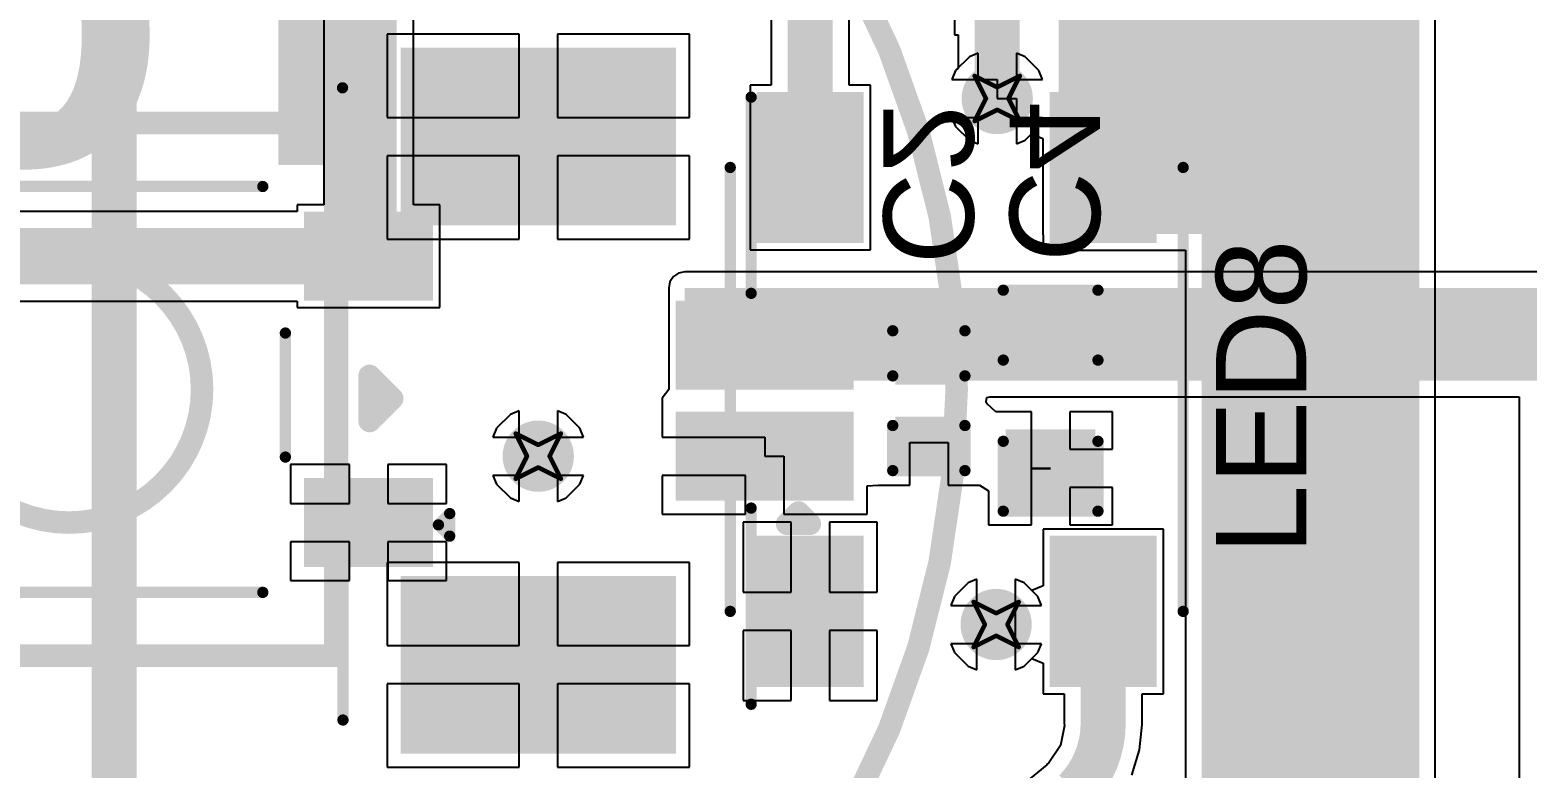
# Model space of a CAD drawing. Header units: inches. Extents: x -0.4 to 12.9, y -0.9 to 6.
# Drawn here: x 1.558 to 2.221, y 0.816 to 1.144 of the extents above; entities that cross this region are included whole.
import ezdxf

# ---------------------------------------------------------------- set-up
doc = ezdxf.new("R2010")
doc.units = ezdxf.units.IN
doc.header["$MEASUREMENT"] = 0
for name, color, linetype in [('Bottom Layer', 5, 'Continuous'), ('Bottom Overlay', 54, 'Continuous'), ('Bottom Paste', 16, 'Continuous'), ('Bottom Solder', 6, 'Continuous'), ('Deimensions', 6, 'Continuous'), ('Drill Drawing', 1, 'Continuous'), ('Top Layer', 1, 'Continuous'), ('Top Overlay', 2, 'Continuous'), ('Top Paste', 8, 'Continuous'), ('Top Solder', 216, 'Continuous'), ('Via Holes', 16, 'Continuous')]:
    doc.layers.add(name, color=color, linetype=linetype)
doc.styles.add('Arial', font='', dxfattribs={"height": 0.2})
doc.styles.add('Arial_Bold', font='', dxfattribs={"height": 0.2})
doc.styles.get('Arial').set_extended_font_data('Arial')
doc.styles.get('Arial_Bold').set_extended_font_data('Arial', bold=True)

# ---------------------------------------------------------------- blocks, each defined once
blk = doc.blocks.new('GT_TC074E_H080_L1_9')
at = {"layer": 'Top Layer'}
for points in [[(-0.15748, 0.0748), (-0.10827, 0.0748), (-0.10827, 0.04331), (-0.15748, 0.04331)], [(0.10827, 0.0748), (0.15748, 0.0748), (0.15748, 0.04331), (0.10827, 0.04331)], [(-0.15748, -0.04331), (-0.10827, -0.04331), (-0.10827, -0.0748), (-0.15748, -0.0748)], [(0.10827, -0.04331), (0.15748, -0.04331), (0.15748, -0.0748), (0.10827, -0.0748)]]:
    blk.add_hatch(color=1, dxfattribs=at).paths.add_polyline_path(points)
at = {"layer": 'Top Paste'}
for points in [[(-0.15748, 0.0748), (-0.10827, 0.0748), (-0.10827, 0.04331), (-0.15748, 0.04331)], [(0.10827, 0.0748), (0.15748, 0.0748), (0.15748, 0.04331), (0.10827, 0.04331)], [(-0.15748, -0.04331), (-0.10827, -0.04331), (-0.10827, -0.0748), (-0.15748, -0.0748)], [(0.10827, -0.04331), (0.15748, -0.04331), (0.15748, -0.0748), (0.10827, -0.0748)]]:
    blk.add_hatch(color=8, dxfattribs=at).paths.add_polyline_path(points)
at = {"layer": 'Top Solder'}
for points in [[(-0.16148, 0.0788), (-0.10427, 0.0788), (-0.10427, 0.03931), (-0.16148, 0.03931)], [(0.10427, 0.0788), (0.16148, 0.0788), (0.16148, 0.03931), (0.10427, 0.03931)], [(-0.16148, -0.03931), (-0.10427, -0.03931), (-0.10427, -0.0788), (-0.16148, -0.0788)], [(0.10427, -0.03931), (0.16148, -0.03931), (0.16148, -0.0788), (0.10427, -0.0788)]]:
    blk.add_hatch(color=216, dxfattribs=at).paths.add_polyline_path(points)
at = {"layer": 'Top Overlay', "const_width": 0.005}
for points in [[(0.086, 0.09), (-0.086, 0.09)], [(-0.16887, 0.06506), (-0.16887, 0.05506)], [(-0.16387, 0.06006), (-0.16887, 0.06506)], [(-0.16387, 0.06006), (-0.16887, 0.05506)], [(-0.096, 0.03), (-0.096, -0.025)], [(0.096, 0.03), (0.096, -0.025)], [(0.086, -0.09), (-0.086, -0.09)]]:
    blk.add_lwpolyline(points, dxfattribs=at)
at = {"layer": 'Top Overlay', "const_width": 0.0025}
for points in [[(-0.08725, 0.09, 1), (-0.08475, 0.09, 1)], [(0.08475, 0.09, 1), (0.08725, 0.09, 1)], [(-0.17012, 0.06506, 1), (-0.16762, 0.06506, 1)], [(-0.17012, 0.06506, 1), (-0.16762, 0.06506, 1)], [(-0.16512, 0.06006, 1), (-0.16262, 0.06006, 1)], [(-0.16512, 0.06006, 1), (-0.16262, 0.06006, 1)], [(-0.17012, 0.05506, 1), (-0.16762, 0.05506, 1)], [(-0.17012, 0.05506, 1), (-0.16762, 0.05506, 1)], [(-0.09725, 0.03, 1), (-0.09475, 0.03, 1)], [(0.09475, 0.03, 1), (0.09725, 0.03, 1)], [(-0.09725, -0.025, 1), (-0.09475, -0.025, 1)], [(0.09475, -0.025, 1), (0.09725, -0.025, 1)], [(-0.08725, -0.09, 1), (-0.08475, -0.09, 1)], [(0.08475, -0.09, 1), (0.08725, -0.09, 1)]]:
    blk.add_lwpolyline(points, format="xyb", close=True, dxfattribs=at)
blk = doc.blocks.new('WS2812B_XF02_W_26')
at = {"layer": 'Top Layer'}
for points in [[(-0.12795, 0.08465), (-0.0689, 0.08465), (-0.0689, 0.04528), (-0.12795, 0.04528)], [(0.12795, 0.04528), (0.0689, 0.04528), (0.0689, 0.08465), (0.12795, 0.08465)], [(-0.12795, -0.04528), (-0.0689, -0.04528), (-0.0689, -0.08465), (-0.12795, -0.08465)], [(0.0689, -0.04528), (0.12795, -0.04528), (0.12795, -0.08465), (0.0689, -0.08465)]]:
    blk.add_hatch(color=1, dxfattribs=at).paths.add_polyline_path(points)
at = {"layer": 'Top Paste'}
for points in [[(-0.12795, 0.08465), (-0.0689, 0.08465), (-0.0689, 0.04528), (-0.12795, 0.04528)], [(0.12795, 0.04528), (0.0689, 0.04528), (0.0689, 0.08465), (0.12795, 0.08465)], [(-0.12795, -0.04528), (-0.0689, -0.04528), (-0.0689, -0.08465), (-0.12795, -0.08465)], [(0.0689, -0.04528), (0.12795, -0.04528), (0.12795, -0.08465), (0.0689, -0.08465)]]:
    blk.add_hatch(color=8, dxfattribs=at).paths.add_polyline_path(points)
at = {"layer": 'Top Solder'}
for points in [[(-0.13195, 0.08865), (-0.0649, 0.08865), (-0.0649, 0.04128), (-0.13195, 0.04128)], [(0.13195, 0.04128), (0.0649, 0.04128), (0.0649, 0.08865), (0.13195, 0.08865)], [(-0.13195, -0.04128), (-0.0649, -0.04128), (-0.0649, -0.08865), (-0.13195, -0.08865)], [(0.0649, -0.04128), (0.13195, -0.04128), (0.13195, -0.08865), (0.0649, -0.08865)]]:
    blk.add_hatch(color=216, dxfattribs=at).paths.add_polyline_path(points)
at = {"layer": 'Top Overlay'}
for points, const_width in [([(0.09843, 0.10043), (-0.09843, 0.10043)], 0.005), ([(-0.135, 0.066), (-0.14, 0.071)], 0.01), ([(-0.14, 0.061), (-0.14, 0.071)], 0.01), ([(-0.14, 0.061), (-0.135, 0.066)], 0.01), ([(0.09843, -0.10043), (-0.09843, -0.10043)], 0.005)]:
    blk.add_lwpolyline(points, dxfattribs=dict(at, const_width=const_width))
for points, const_width in [([(-0.09968, 0.10043, 1), (-0.09718, 0.10043, 1)], 0.0025), ([(0.09718, 0.10043, 1), (0.09968, 0.10043, 1)], 0.0025), ([(-0.1425, 0.071, 1), (-0.1375, 0.071, 1)], 0.005), ([(-0.1425, 0.071, 1), (-0.1375, 0.071, 1)], 0.005), ([(-0.1375, 0.066, 1), (-0.1325, 0.066, 1)], 0.005), ([(-0.1375, 0.066, 1), (-0.1325, 0.066, 1)], 0.005), ([(-0.1425, 0.061, 1), (-0.1375, 0.061, 1)], 0.005), ([(-0.1425, 0.061, 1), (-0.1375, 0.061, 1)], 0.005), ([(-0.09968, -0.10043, 1), (-0.09718, -0.10043, 1)], 0.0025), ([(0.09718, -0.10043, 1), (0.09968, -0.10043, 1)], 0.0025)]:
    blk.add_lwpolyline(points, format="xyb", close=True, dxfattribs=dict(at, const_width=const_width))
blk = doc.blocks.new('1_25_2PWB_B_35')
at = {"layer": 'Bottom Layer'}
for points in [[(-0.15256, 0.10728), (-0.08169, 0.10728), (-0.08169, -0.00689), (-0.15256, -0.00689)], [(0.15256, -0.00689), (0.08169, -0.00689), (0.08169, 0.10728), (0.15256, 0.10728)], [(-0.04035, -0.01476), (-0.00886, -0.01476), (-0.00886, -0.08563), (-0.04035, -0.08563)], [(0.00886, -0.01476), (0.04035, -0.01476), (0.04035, -0.08563), (0.00886, -0.08563)]]:
    blk.add_hatch(color=5, dxfattribs=at).paths.add_polyline_path(points)
at = {"layer": 'Bottom Paste'}
for points in [[(-0.15256, 0.10728), (-0.08169, 0.10728), (-0.08169, -0.00689), (-0.15256, -0.00689)], [(0.15256, -0.00689), (0.08169, -0.00689), (0.08169, 0.10728), (0.15256, 0.10728)], [(-0.04035, -0.01476), (-0.00886, -0.01476), (-0.00886, -0.08563), (-0.04035, -0.08563)], [(0.00886, -0.01476), (0.04035, -0.01476), (0.04035, -0.08563), (0.00886, -0.08563)]]:
    blk.add_hatch(color=16, dxfattribs=at).paths.add_polyline_path(points)
at = {"layer": 'Bottom Solder'}
for points in [[(-0.15656, 0.11128), (-0.07769, 0.11128), (-0.07769, -0.01089), (-0.15656, -0.01089)], [(0.15656, -0.01089), (0.07769, -0.01089), (0.07769, 0.11128), (0.15656, 0.11128)], [(-0.04435, -0.01076), (-0.00486, -0.01076), (-0.00486, -0.08963), (-0.04435, -0.08963)], [(0.00486, -0.01076), (0.04435, -0.01076), (0.04435, -0.08963), (0.00486, -0.08963)]]:
    blk.add_hatch(color=6, dxfattribs=at).paths.add_polyline_path(points)
at = {"layer": 'Bottom Overlay'}
for points, const_width in [([(0.13874, 0.137), (-0.14161, 0.1368)], 0.005), ([(-0.009, 0.125), (0.011, 0.125)], 0.01), ([(-0.009, 0.125), (0.001, 0.115)], 0.01), ([(0.011, 0.125), (0.001, 0.115)], 0.01), ([(-0.13461, -0.0442), (-0.04761, -0.0442)], 0.005), ([(0.04761, -0.0442), (0.13461, -0.0442)], 0.005), ([(-0.05461, -0.0602), (-0.05461, -0.0702)], 0.01), ([(-0.05461, -0.0602), (-0.04961, -0.0652)], 0.01), ([(-0.04961, -0.0652), (-0.05461, -0.0702)], 0.01)]:
    blk.add_lwpolyline(points, dxfattribs=dict(at, const_width=const_width))
for points, const_width in [([(0.13749, 0.137, 1), (0.13999, 0.137, 1)], 0.0025), ([(-0.14286, 0.1368, 1), (-0.14036, 0.1368, 1)], 0.0025), ([(-0.0115, 0.125, 1), (-0.0065, 0.125, 1)], 0.005), ([(-0.0115, 0.125, 1), (-0.0065, 0.125, 1)], 0.005), ([(0.0085, 0.125, 1), (0.0135, 0.125, 1)], 0.005), ([(0.0085, 0.125, 1), (0.0135, 0.125, 1)], 0.005), ([(-0.0015, 0.115, 1), (0.0035, 0.115, 1)], 0.005), ([(-0.0015, 0.115, 1), (0.0035, 0.115, 1)], 0.005), ([(-0.13586, -0.0442, 1), (-0.13336, -0.0442, 1)], 0.0025), ([(-0.04886, -0.0442, 1), (-0.04636, -0.0442, 1)], 0.0025), ([(0.04636, -0.0442, 1), (0.04886, -0.0442, 1)], 0.0025), ([(0.13336, -0.0442, 1), (0.13586, -0.0442, 1)], 0.0025), ([(-0.05711, -0.0602, 1), (-0.05211, -0.0602, 1)], 0.005), ([(-0.05711, -0.0602, 1), (-0.05211, -0.0602, 1)], 0.005), ([(-0.05711, -0.0702, 1), (-0.05211, -0.0702, 1)], 0.005), ([(-0.05711, -0.0702, 1), (-0.05211, -0.0702, 1)], 0.005), ([(-0.05211, -0.0652, 1), (-0.04711, -0.0652, 1)], 0.005), ([(-0.05211, -0.0652, 1), (-0.04711, -0.0652, 1)], 0.005)]:
    blk.add_lwpolyline(points, format="xyb", close=True, dxfattribs=dict(at, const_width=const_width))
blk = doc.blocks.new('C___0603_B_60')
at = {"layer": 'Bottom Layer'}
for points in [[(-0.045, -0.0175), (-0.045, 0.0175), (-0.015, 0.0175), (-0.015, -0.0175)], [(0.015, -0.0175), (0.015, 0.0175), (0.045, 0.0175), (0.045, -0.0175)]]:
    blk.add_hatch(color=5, dxfattribs=at).paths.add_polyline_path(points)
at = {"layer": 'Bottom Paste'}
for points in [[(-0.045, -0.0175), (-0.045, 0.0175), (-0.015, 0.0175), (-0.015, -0.0175)], [(0.015, -0.0175), (0.015, 0.0175), (0.045, 0.0175), (0.045, -0.0175)]]:
    blk.add_hatch(color=16, dxfattribs=at).paths.add_polyline_path(points)
at = {"layer": 'Bottom Solder'}
for points in [[(-0.04736, -0.01986), (-0.04736, 0.01986), (-0.01264, 0.01986), (-0.01264, -0.01986)], [(0.01264, -0.01986), (0.01264, 0.01986), (0.04736, 0.01986), (0.04736, -0.01986)]]:
    blk.add_hatch(color=6, dxfattribs=at).paths.add_polyline_path(points)
at = {"layer": 'Bottom Overlay', "const_width": 0.005}
for points in [[(-0.049, 0.021), (-0.049, -0.021)], [(-0.049, 0.021), (-0.018, 0.021)], [(0.018, 0.021), (0.049, 0.021)], [(0.049, 0.021), (0.049, -0.021)], [(-0.049, -0.021), (-0.018, -0.021)], [(0.018, -0.021), (0.049, -0.021)]]:
    blk.add_lwpolyline(points, dxfattribs=at)
at = {"layer": 'Bottom Overlay', "const_width": 0.0025}
for points in [[(-0.05025, 0.021, 1), (-0.04775, 0.021, 1)], [(-0.05025, 0.021, 1), (-0.04775, 0.021, 1)], [(-0.01925, 0.021, 1), (-0.01675, 0.021, 1)], [(0.01675, 0.021, 1), (0.01925, 0.021, 1)], [(0.04775, 0.021, 1), (0.05025, 0.021, 1)], [(0.04775, 0.021, 1), (0.05025, 0.021, 1)], [(-0.05025, -0.021, 1), (-0.04775, -0.021, 1)], [(-0.05025, -0.021, 1), (-0.04775, -0.021, 1)], [(-0.01925, -0.021, 1), (-0.01675, -0.021, 1)], [(0.01675, -0.021, 1), (0.01925, -0.021, 1)], [(0.04775, -0.021, 1), (0.05025, -0.021, 1)], [(0.04775, -0.021, 1), (0.05025, -0.021, 1)]]:
    blk.add_lwpolyline(points, format="xyb", close=True, dxfattribs=at)
blk = doc.blocks.new('C___0402_B_62')
at = {"layer": 'Bottom Layer'}
for points in [[(-0.0095, 0.0125), (-0.0095, -0.0125), (-0.0275, -0.0125), (-0.0275, 0.0125)], [(0.0275, 0.0125), (0.0275, -0.0125), (0.0095, -0.0125), (0.0095, 0.0125)]]:
    blk.add_hatch(color=5, dxfattribs=at).paths.add_polyline_path(points)
at = {"layer": 'Bottom Paste'}
for points in [[(-0.0095, 0.0125), (-0.0095, -0.0125), (-0.0275, -0.0125), (-0.0275, 0.0125)], [(0.0275, 0.0125), (0.0275, -0.0125), (0.0095, -0.0125), (0.0095, 0.0125)]]:
    blk.add_hatch(color=16, dxfattribs=at).paths.add_polyline_path(points)
at = {"layer": 'Bottom Solder'}
for points in [[(-0.00714, 0.01486), (-0.00714, -0.01486), (-0.02986, -0.01486), (-0.02986, 0.01486)], [(0.02986, 0.01486), (0.02986, -0.01486), (0.00714, -0.01486), (0.00714, 0.01486)]]:
    blk.add_hatch(color=6, dxfattribs=at).paths.add_polyline_path(points)
at = {"layer": 'Bottom Overlay', "const_width": 0.005}
for points in [[(-0.031, 0.016), (-0.031, -0.016)], [(-0.031, 0.016), (-0.011, 0.016)], [(0.011, 0.016), (0.031, 0.016)], [(0.031, 0.016), (0.031, -0.016)], [(-0.031, -0.016), (-0.011, -0.016)], [(0.011, -0.016), (0.031, -0.016)]]:
    blk.add_lwpolyline(points, dxfattribs=at)
at = {"layer": 'Bottom Overlay', "const_width": 0.0025}
for points in [[(-0.03225, 0.016, 1), (-0.02975, 0.016, 1)], [(-0.03225, 0.016, 1), (-0.02975, 0.016, 1)], [(-0.01225, 0.016, 1), (-0.00975, 0.016, 1)], [(0.00975, 0.016, 1), (0.01225, 0.016, 1)], [(0.02975, 0.016, 1), (0.03225, 0.016, 1)], [(0.02975, 0.016, 1), (0.03225, 0.016, 1)], [(-0.03225, -0.016, 1), (-0.02975, -0.016, 1)], [(-0.03225, -0.016, 1), (-0.02975, -0.016, 1)], [(-0.01225, -0.016, 1), (-0.00975, -0.016, 1)], [(0.00975, -0.016, 1), (0.01225, -0.016, 1)], [(0.02975, -0.016, 1), (0.03225, -0.016, 1)], [(0.02975, -0.016, 1), (0.03225, -0.016, 1)]]:
    blk.add_lwpolyline(points, format="xyb", close=True, dxfattribs=at)

msp = doc.modelspace()

# ---------------------------------------------------------------- hatches: boundary and pattern name
at = {"layer": 'Bottom Layer'}
h = msp.add_hatch(color=5, dxfattribs=at)
edge = h.paths.add_edge_path()
edge.add_arc((1.98648, 1.11325), 0.01181, 0, 360)
msp.add_hatch(color=5, dxfattribs=at).paths.add_polyline_path([(1.84791, 0.98811), (2.39076, 0.98811), (2.39076, 1.02925), (1.84791, 1.02925)])
h = msp.add_hatch(color=5, dxfattribs=at)
edge = h.paths.add_edge_path()
edge.add_arc((1.78295, 0.95465), 0.01181, 0, 360)
h = msp.add_hatch(color=5, dxfattribs=at)
edge = h.paths.add_edge_path()
edge.add_arc((1.986, 0.88), 0.01181, 0, 360)
at = {"layer": 'Bottom Solder'}
h = msp.add_hatch(color=6, dxfattribs=at)
edge = h.paths.add_edge_path()
edge.add_arc((1.98648, 1.11325), 0.01581, 0, 360)
h = msp.add_hatch(color=6, dxfattribs=at)
edge = h.paths.add_edge_path()
edge.add_arc((1.78295, 0.95465), 0.01581, 0, 360)
h = msp.add_hatch(color=6, dxfattribs=at)
edge = h.paths.add_edge_path()
edge.add_arc((1.986, 0.88), 0.01581, 0, 360)
at = {"layer": 'Top Layer'}
for points in [[(2.07711, 0.40825), (2.17361, 0.40825), (2.17361, 1.595), (2.07711, 1.595)], [(2.17361, 1.1815), (2.01378, 1.1815), (2.01378, 1.05315), (2.17361, 1.05315)]]:
    msp.add_hatch(color=1, dxfattribs=at).paths.add_polyline_path(points)
h = msp.add_hatch(color=1, dxfattribs=at)
edge = h.paths.add_edge_path()
edge.add_arc((1.98648, 1.11325), 0.01181, 0, 360)
h = msp.add_hatch(color=1, dxfattribs=at)
edge = h.paths.add_edge_path()
edge.add_arc((1.78295, 0.95465), 0.01181, 0, 360)
h = msp.add_hatch(color=1, dxfattribs=at)
edge = h.paths.add_edge_path()
edge.add_arc((1.986, 0.88), 0.01181, 0, 360)
at = {"layer": 'Top Solder'}
h = msp.add_hatch(color=216, dxfattribs=at)
edge = h.paths.add_edge_path()
edge.add_arc((1.98648, 1.11325), 0.01581, 0, 360)
h = msp.add_hatch(color=216, dxfattribs=at)
edge = h.paths.add_edge_path()
edge.add_arc((1.78295, 0.95465), 0.01581, 0, 360)
h = msp.add_hatch(color=216, dxfattribs=at)
edge = h.paths.add_edge_path()
edge.add_arc((1.986, 0.88), 0.01581, 0, 360)
at = {"layer": 'Via Holes'}
h = msp.add_hatch(color=7, dxfattribs=at)
edge = h.paths.add_edge_path()
edge.add_arc((1.98648, 1.11325), 0.00591, 0, 360)
h = msp.add_hatch(color=7, dxfattribs=at)
edge = h.paths.add_edge_path()
edge.add_arc((1.78295, 0.95465), 0.00591, 0, 360)
h = msp.add_hatch(color=7, dxfattribs=at)
edge = h.paths.add_edge_path()
edge.add_arc((1.986, 0.88), 0.00591, 0, 360)

# ---------------------------------------------------------------- linework, layer by layer
at = {"layer": 'Bottom Layer'}
for p, q in [((1.77445, 1.14181), (1.71587, 1.14181)), ((1.71587, 1.14181), (1.71587, 1.10488)), ((1.77445, 1.10488), (1.77445, 1.14181)), ((1.85004, 1.14181), (1.79145, 1.14181)), ((1.79145, 1.14181), (1.79145, 1.10488)), ((1.85004, 1.10488), (1.85004, 1.14181)), ((1.97412, 1.13174), (1.96799, 1.1256)), ((1.97798, 1.13333), (1.97412, 1.13174)), ((1.97798, 1.12175), (1.97798, 1.13333)), ((1.99883, 1.13174), (1.99498, 1.13333)), ((1.99498, 1.13333), (1.99498, 1.12175)), ((2.00497, 1.1256), (1.99883, 1.13174)), ((1.96799, 1.1256), (1.96639, 1.12175)), ((2.00657, 1.12175), (2.00497, 1.1256)), ((1.96639, 1.12175), (1.97798, 1.12175)), ((1.99498, 1.12175), (2.00657, 1.12175)), ((1.71587, 1.10488), (1.77445, 1.10488)), ((1.79145, 1.10488), (1.85004, 1.10488)), ((1.97798, 1.10475), (1.96639, 1.10475)), ((1.96639, 1.10475), (1.96799, 1.10089)), ((1.97798, 1.09316), (1.97798, 1.10475)), ((2.00657, 1.10475), (1.99498, 1.10475)), ((1.99498, 1.10475), (1.99498, 1.09316)), ((2.00497, 1.10089), (2.00657, 1.10475)), ((1.96799, 1.10089), (1.97412, 1.09476)), ((1.99883, 1.09476), (2.00497, 1.10089)), ((1.97412, 1.09476), (1.97798, 1.09316)), ((1.99498, 1.09316), (1.99883, 1.09476)), ((1.77445, 1.08788), (1.71587, 1.08788)), ((1.71587, 1.08788), (1.71587, 1.05095)), ((1.77445, 1.05095), (1.77445, 1.08788)), ((1.85004, 1.08788), (1.79145, 1.08788)), ((1.79145, 1.08788), (1.79145, 1.05095)), ((1.85004, 1.05095), (1.85004, 1.08788)), ((1.71587, 1.05095), (1.77445, 1.05095)), ((1.79145, 1.05095), (1.85004, 1.05095)), ((1.84518, 1.03585), (1.84287, 1.0343)), ((1.84791, 1.03639), (1.84518, 1.03585)), ((2.39076, 1.03639), (1.84791, 1.03639)), ((1.84132, 1.03198), (1.84078, 1.02925)), ((1.84078, 1.02925), (1.84078, 0.98811)), ((1.84287, 1.0343), (1.84132, 1.03198)), ((1.84092, 0.98415), (1.83791, 0.98039)), ((1.84078, 0.98811), (1.84092, 0.98742)), ((1.84092, 0.98742), (1.84092, 0.98415)), ((1.83791, 0.98039), (1.83791, 0.97735)), ((1.83791, 0.97735), (1.83791, 0.96315)), ((1.98154, 0.97879), (1.9818, 0.98061)), ((1.98195, 0.97791), (1.98154, 0.97879)), ((1.9818, 0.98061), (1.98315, 0.98097)), ((1.98583, 0.97425), (1.98195, 0.97791)), ((1.98315, 0.98097), (2.21786, 0.98097)), ((2.21786, 0.98097), (2.21786, 0.05125)), ((1.7706, 0.97314), (1.76446, 0.967)), ((1.77445, 0.97473), (1.7706, 0.97314)), ((1.77445, 0.96315), (1.77445, 0.97473)), ((1.79531, 0.97314), (1.79145, 0.97473)), ((1.79145, 0.97473), (1.79145, 0.96315)), ((1.80144, 0.967), (1.79531, 0.97314)), ((2.00165, 0.97425), (1.98583, 0.97425)), ((2.00165, 0.94925), (2.00165, 0.97425)), ((2.03765, 0.97425), (2.01865, 0.97425)), ((2.01865, 0.97425), (2.01865, 0.95775)), ((2.03765, 0.95775), (2.03765, 0.97425)), ((1.76446, 0.967), (1.76287, 0.96315)), ((1.76287, 0.96315), (1.77445, 0.96315)), ((1.79145, 0.96315), (1.80304, 0.96315)), ((1.80304, 0.96315), (1.80144, 0.967)), ((1.83791, 0.96315), (1.88335, 0.96315)), ((1.88335, 0.96315), (1.88335, 0.95465)), ((1.94765, 0.94175), (1.94765, 0.96075)), ((1.94765, 0.96075), (1.96465, 0.96075)), ((1.96465, 0.96075), (1.96465, 0.94175)), ((2.01865, 0.95775), (2.03765, 0.95775)), ((1.88335, 0.95465), (1.89185, 0.95465)), ((1.89185, 0.95465), (1.89185, 0.9289)), ((1.77445, 0.94615), (1.76287, 0.94615)), ((1.76287, 0.94615), (1.76446, 0.94229)), ((1.77445, 0.93456), (1.77445, 0.94615)), ((1.80304, 0.94615), (1.79145, 0.94615)), ((1.79145, 0.94615), (1.79145, 0.93456)), ((1.80144, 0.94229), (1.80304, 0.94615)), ((1.87485, 0.94615), (1.83791, 0.94615)), ((1.83791, 0.94615), (1.83791, 0.9289)), ((1.87485, 0.9289), (1.87485, 0.94615)), ((2.00165, 0.92425), (2.00165, 0.94925)), ((2.00165, 0.94925), (2.01015, 0.94925)), ((2.01015, 0.94925), (2.00165, 0.94925)), ((2.01015, 0.94925), (2.01015, 0.94925)), ((1.76446, 0.94229), (1.7706, 0.93616)), ((1.7706, 0.93616), (1.77445, 0.93456)), ((1.79145, 0.93456), (1.79531, 0.93616)), ((1.79531, 0.93616), (1.80144, 0.94229)), ((1.92878, 0.94144), (1.93365, 0.94175)), ((1.92878, 0.9289), (1.92878, 0.94144)), ((1.93365, 0.94175), (1.93378, 0.94175)), ((1.93378, 0.94175), (1.94765, 0.94175)), ((1.96465, 0.94175), (1.97765, 0.94175)), ((1.97765, 0.94175), (1.97865, 0.94175)), ((1.97865, 0.94175), (1.98265, 0.93934)), ((1.98265, 0.93934), (1.98265, 0.92425)), ((2.03765, 0.94075), (2.01865, 0.94075)), ((2.01865, 0.94075), (2.01865, 0.92425)), ((2.03765, 0.92425), (2.03765, 0.94075)), ((1.83791, 0.9289), (1.87485, 0.9289)), ((1.89185, 0.9289), (1.92878, 0.9289)), ((1.98265, 0.92425), (2.00165, 0.92425)), ((2.01865, 0.92425), (2.03765, 0.92425)), ((1.77445, 0.90756), (1.71587, 0.90756)), ((1.71587, 0.90756), (1.71587, 0.87063)), ((1.77445, 0.87063), (1.77445, 0.90756)), ((1.85004, 0.90756), (1.79145, 0.90756)), ((1.79145, 0.90756), (1.79145, 0.87063)), ((1.85004, 0.87063), (1.85004, 0.90756)), ((1.97365, 0.89849), (1.96751, 0.89235)), ((1.9775, 0.90009), (1.97365, 0.89849)), ((1.9775, 0.8885), (1.9775, 0.90009)), ((1.99835, 0.89849), (1.9945, 0.90009)), ((1.9945, 0.90009), (1.9945, 0.8885)), ((2.00449, 0.89235), (1.99835, 0.89849)), ((1.96751, 0.89235), (1.96591, 0.8885)), ((2.00609, 0.8885), (2.00449, 0.89235)), ((1.96591, 0.8885), (1.9775, 0.8885)), ((1.9945, 0.8885), (2.00609, 0.8885)), ((1.71587, 0.87063), (1.77445, 0.87063)), ((1.79145, 0.87063), (1.85004, 0.87063)), ((1.9775, 0.8715), (1.96591, 0.8715)), ((1.96591, 0.8715), (1.96751, 0.86765)), ((1.9775, 0.85991), (1.9775, 0.8715)), ((2.00609, 0.8715), (1.9945, 0.8715)), ((1.9945, 0.8715), (1.9945, 0.85991)), ((2.00449, 0.86765), (2.00609, 0.8715)), ((1.96751, 0.86765), (1.97365, 0.86151)), ((1.99835, 0.86151), (2.00449, 0.86765)), ((1.97365, 0.86151), (1.9775, 0.85991)), ((1.9945, 0.85991), (1.99835, 0.86151)), ((1.77445, 0.85363), (1.71587, 0.85363)), ((1.71587, 0.85363), (1.71587, 0.81669)), ((1.77445, 0.81669), (1.77445, 0.85363)), ((1.85004, 0.85363), (1.79145, 0.85363)), ((1.79145, 0.85363), (1.79145, 0.81669)), ((1.85004, 0.81669), (1.85004, 0.85363)), ((1.71587, 0.81669), (1.77445, 0.81669)), ((1.79145, 0.81669), (1.85004, 0.81669))]:
    msp.add_line(p, q, dxfattribs=at)
at = {"layer": 'Bottom Overlay', "const_width": 0.02}
msp.add_lwpolyline([(1.5949, 0.26067), (1.5949, 1.63862)], dxfattribs=at)
at = {"layer": 'Deimensions'}
for points, const_width in [([(1.9685, 0.98425, 1), (1.1811, 0.98425, 1)], 0.01), ([(1.69041, 1.10236, 1), (1.69541, 1.10236, 1)], 0.005), ([(1.69041, 1.10236, 1), (1.69541, 1.10236, 1)], 0.005), ([(1.63136, 0.98425, 1), (1.63636, 0.98425, 1)], 0.005), ([(1.63136, 0.98425, 1), (1.63636, 0.98425, 1)], 0.005), ([(1.966, 0.98425, 1), (1.971, 0.98425, 1)], 0.005), ([(1.69041, 0.86614, 1), (1.69541, 0.86614, 1)], 0.005), ([(1.69041, 0.86614, 1), (1.69541, 0.86614, 1)], 0.005)]:
    msp.add_lwpolyline(points, format="xyb", close=True, dxfattribs=dict(at, const_width=const_width))
at = {"layer": 'Deimensions', "const_width": 0.01}
for points in [[(1.45669, 1.10236), (1.69291, 1.10236)], [(1.69291, 0.86614), (1.69291, 1.10236)], [(1.45669, 0.86614), (1.69291, 0.86614)]]:
    msp.add_lwpolyline(points, dxfattribs=at)
for points in [[(1.51575, 0.98425, -1), (1.63386, 0.98425)], [(1.63386, 0.98425, -1), (1.51575, 0.98425)]]:
    msp.add_lwpolyline(points, format="xyb", dxfattribs=at)
at = {"layer": 'Drill Drawing', "const_width": 0.002}
for points in [[(1.97648, 1.12325), (1.98648, 1.11825)], [(1.97648, 1.12325), (1.98148, 1.11325)], [(1.98648, 1.11825), (1.99648, 1.12325)], [(1.99148, 1.11325), (1.99648, 1.12325)], [(1.97648, 1.10325), (1.98148, 1.11325)], [(1.97648, 1.10325), (1.98648, 1.10825)], [(1.98648, 1.10825), (1.99648, 1.10325)], [(1.99148, 1.11325), (1.99648, 1.10325)], [(1.77295, 0.96465), (1.78295, 0.95965)], [(1.77295, 0.96465), (1.77795, 0.95465)], [(1.78295, 0.95965), (1.79295, 0.96465)], [(1.78795, 0.95465), (1.79295, 0.96465)], [(1.77295, 0.94465), (1.77795, 0.95465)], [(1.77295, 0.94465), (1.78295, 0.94965)], [(1.78295, 0.94965), (1.79295, 0.94465)], [(1.78795, 0.95465), (1.79295, 0.94465)], [(1.976, 0.89), (1.986, 0.885)], [(1.976, 0.89), (1.981, 0.88)], [(1.986, 0.885), (1.996, 0.89)], [(1.991, 0.88), (1.996, 0.89)], [(1.976, 0.87), (1.981, 0.88)], [(1.991, 0.88), (1.996, 0.87)], [(1.976, 0.87), (1.986, 0.875)], [(1.986, 0.875), (1.996, 0.87)]]:
    msp.add_lwpolyline(points, dxfattribs=at)
at = {"layer": 'Drill Drawing', "const_width": 0.001}
for points in [[(1.97598, 1.12325, 1), (1.97698, 1.12325, 1)], [(1.97598, 1.12325, 1), (1.97698, 1.12325, 1)], [(1.99598, 1.12325, 1), (1.99698, 1.12325, 1)], [(1.99598, 1.12325, 1), (1.99698, 1.12325, 1)], [(1.98598, 1.11825, 1), (1.98698, 1.11825, 1)], [(1.98598, 1.11825, 1), (1.98698, 1.11825, 1)], [(1.98098, 1.11325, 1), (1.98198, 1.11325, 1)], [(1.98098, 1.11325, 1), (1.98198, 1.11325, 1)], [(1.98598, 1.10825, 1), (1.98698, 1.10825, 1)], [(1.98598, 1.10825, 1), (1.98698, 1.10825, 1)], [(1.99098, 1.11325, 1), (1.99198, 1.11325, 1)], [(1.99098, 1.11325, 1), (1.99198, 1.11325, 1)], [(1.97598, 1.10325, 1), (1.97698, 1.10325, 1)], [(1.97598, 1.10325, 1), (1.97698, 1.10325, 1)], [(1.99598, 1.10325, 1), (1.99698, 1.10325, 1)], [(1.99598, 1.10325, 1), (1.99698, 1.10325, 1)], [(1.77245, 0.96465, 1), (1.77345, 0.96465, 1)], [(1.77245, 0.96465, 1), (1.77345, 0.96465, 1)], [(1.79245, 0.96465, 1), (1.79345, 0.96465, 1)], [(1.79245, 0.96465, 1), (1.79345, 0.96465, 1)], [(1.78245, 0.95965, 1), (1.78345, 0.95965, 1)], [(1.78245, 0.95965, 1), (1.78345, 0.95965, 1)], [(1.77745, 0.95465, 1), (1.77845, 0.95465, 1)], [(1.77745, 0.95465, 1), (1.77845, 0.95465, 1)], [(1.78245, 0.94965, 1), (1.78345, 0.94965, 1)], [(1.78245, 0.94965, 1), (1.78345, 0.94965, 1)], [(1.78745, 0.95465, 1), (1.78845, 0.95465, 1)], [(1.78745, 0.95465, 1), (1.78845, 0.95465, 1)], [(1.77245, 0.94465, 1), (1.77345, 0.94465, 1)], [(1.77245, 0.94465, 1), (1.77345, 0.94465, 1)], [(1.79245, 0.94465, 1), (1.79345, 0.94465, 1)], [(1.79245, 0.94465, 1), (1.79345, 0.94465, 1)], [(1.9755, 0.89, 1), (1.9765, 0.89, 1)], [(1.9755, 0.89, 1), (1.9765, 0.89, 1)], [(1.9955, 0.89, 1), (1.9965, 0.89, 1)], [(1.9955, 0.89, 1), (1.9965, 0.89, 1)], [(1.9855, 0.885, 1), (1.9865, 0.885, 1)], [(1.9855, 0.885, 1), (1.9865, 0.885, 1)], [(1.9805, 0.88, 1), (1.9815, 0.88, 1)], [(1.9805, 0.88, 1), (1.9815, 0.88, 1)], [(1.9905, 0.88, 1), (1.9915, 0.88, 1)], [(1.9905, 0.88, 1), (1.9915, 0.88, 1)], [(1.9755, 0.87, 1), (1.9765, 0.87, 1)], [(1.9755, 0.87, 1), (1.9765, 0.87, 1)], [(1.9855, 0.875, 1), (1.9865, 0.875, 1)], [(1.9855, 0.875, 1), (1.9865, 0.875, 1)], [(1.9955, 0.87, 1), (1.9965, 0.87, 1)], [(1.9955, 0.87, 1), (1.9965, 0.87, 1)]]:
    msp.add_lwpolyline(points, format="xyb", close=True, dxfattribs=at)
at = {"layer": 'Top Layer'}
for p, q in [((2.18075, 0.40825), (2.18075, 1.595)), ((1.92088, 1.1192), (1.92088, 1.30703)), ((1.6878, 1.26832), (1.6878, 1.06606)), ((1.72756, 1.06606), (1.72756, 1.26832)), ((1.88621, 1.22668), (1.88621, 1.1192)), ((1.96746, 1.1555), (1.96746, 1.1415)), ((1.96746, 1.1415), (1.96914, 1.1415)), ((1.96914, 1.1415), (1.96914, 1.12676)), ((1.96799, 1.1256), (1.96639, 1.12175)), ((1.96914, 1.12676), (1.96799, 1.1256)), ((1.88621, 1.1192), (1.87686, 1.1192)), ((1.87686, 1.1192), (1.87686, 1.04615)), ((1.93023, 1.1192), (1.92088, 1.1192)), ((1.93023, 1.04615), (1.93023, 1.1192)), ((1.96639, 1.12175), (1.98648, 1.12175)), ((1.98648, 1.12175), (1.98648, 1.11325)), ((1.98648, 1.11325), (1.99498, 1.11325)), ((1.99498, 1.11325), (1.99498, 1.09316)), ((1.97798, 1.10475), (1.96639, 1.10475)), ((1.96639, 1.10475), (1.96799, 1.10089)), ((1.97798, 1.09316), (1.97798, 1.10475)), ((1.96799, 1.10089), (1.97412, 1.09476)), ((1.99883, 1.09476), (2.00164, 1.09757)), ((2.00164, 1.09757), (2.00664, 1.09549)), ((2.00664, 1.09549), (2.00664, 1.05315)), ((1.97412, 1.09476), (1.97798, 1.09316)), ((1.99498, 1.09316), (1.99883, 1.09476)), ((1.67607, 1.06319), (1.47354, 1.06319)), ((1.6878, 1.06606), (1.67607, 1.06606)), ((1.67607, 1.06606), (1.67607, 1.06319)), ((1.73928, 1.06606), (1.72756, 1.06606)), ((1.73928, 1.02056), (1.73928, 1.06606)), ((2.00664, 1.05315), (2.00678, 1.05246)), ((2.00678, 1.05246), (2.00678, 1.04615)), ((1.87686, 1.04615), (1.93023, 1.04615)), ((2.00678, 1.04615), (2.01309, 1.04615)), ((2.01309, 1.04615), (2.01378, 1.04601)), ((2.01378, 1.04601), (2.06998, 1.04601)), ((2.06998, 1.04601), (2.06998, 0.54322)), ((1.47354, 1.02343), (1.67607, 1.02343)), ((1.67607, 1.02343), (1.67607, 1.02056)), ((1.67607, 1.02056), (1.73928, 1.02056)), ((1.7706, 0.97314), (1.76446, 0.967)), ((1.77445, 0.97473), (1.7706, 0.97314)), ((1.77445, 0.96315), (1.77445, 0.97473)), ((1.79531, 0.97314), (1.79145, 0.97473)), ((1.79145, 0.97473), (1.79145, 0.96315)), ((1.80144, 0.967), (1.79531, 0.97314)), ((1.76446, 0.967), (1.76287, 0.96315)), ((1.76287, 0.96315), (1.77445, 0.96315)), ((1.79145, 0.96315), (1.80304, 0.96315)), ((1.80304, 0.96315), (1.80144, 0.967)), ((1.69918, 0.95094), (1.67307, 0.95094)), ((1.67307, 0.95094), (1.67307, 0.9337)), ((1.69918, 0.9337), (1.69918, 0.95094)), ((1.74228, 0.95094), (1.71618, 0.95094)), ((1.71618, 0.95094), (1.71618, 0.9337)), ((1.74228, 0.9337), (1.74228, 0.95094)), ((1.77445, 0.94615), (1.76287, 0.94615)), ((1.76287, 0.94615), (1.76446, 0.94229)), ((1.77445, 0.93456), (1.77445, 0.94615)), ((1.80304, 0.94615), (1.79145, 0.94615)), ((1.79145, 0.94615), (1.79145, 0.93456)), ((1.80144, 0.94229), (1.80304, 0.94615)), ((1.76446, 0.94229), (1.7706, 0.93616)), ((1.7706, 0.93616), (1.77445, 0.93456)), ((1.79145, 0.93456), (1.79531, 0.93616)), ((1.79531, 0.93616), (1.80144, 0.94229)), ((1.67307, 0.9337), (1.69918, 0.9337)), ((1.71618, 0.9337), (1.74228, 0.9337)), ((1.89504, 0.92535), (1.87386, 0.92535)), ((1.87386, 0.92535), (1.87386, 0.89433)), ((1.89504, 0.89433), (1.89504, 0.92535)), ((1.93323, 0.92535), (1.91204, 0.92535)), ((1.91204, 0.92535), (1.91204, 0.89433)), ((1.93323, 0.89433), (1.93323, 0.92535)), ((1.69918, 0.9167), (1.67307, 0.9167)), ((1.67307, 0.9167), (1.67307, 0.89945)), ((1.69918, 0.89945), (1.69918, 0.9167)), ((1.74228, 0.9167), (1.71618, 0.9167)), ((1.71618, 0.9167), (1.71618, 0.89945)), ((1.74228, 0.89945), (1.74228, 0.9167)), ((2.06015, 0.92235), (2.00678, 0.92235)), ((2.00678, 0.92235), (2.00678, 0.89714)), ((2.06015, 0.8493), (2.06015, 0.92235)), ((1.67307, 0.89945), (1.69918, 0.89945)), ((1.71618, 0.89945), (1.74228, 0.89945)), ((1.97365, 0.89849), (1.96751, 0.89235)), ((1.9775, 0.90009), (1.97365, 0.89849)), ((1.9775, 0.8885), (1.9775, 0.90009)), ((1.99835, 0.89849), (1.9945, 0.90009)), ((1.9945, 0.90009), (1.9945, 0.88)), ((2.00178, 0.89507), (1.99835, 0.89849)), ((2.00678, 0.89714), (2.00178, 0.89507)), ((1.87386, 0.89433), (1.89504, 0.89433)), ((1.91204, 0.89433), (1.93323, 0.89433)), ((1.96751, 0.89235), (1.96591, 0.8885)), ((1.96591, 0.8885), (1.9775, 0.8885)), ((1.89504, 0.87733), (1.87386, 0.87733)), ((1.87386, 0.87733), (1.87386, 0.8463)), ((1.89504, 0.8463), (1.89504, 0.87733)), ((1.93323, 0.87733), (1.91204, 0.87733)), ((1.91204, 0.87733), (1.91204, 0.8463)), ((1.93323, 0.8463), (1.93323, 0.87733)), ((1.9945, 0.88), (1.9945, 0.85991)), ((1.9775, 0.8715), (1.96591, 0.8715)), ((1.96591, 0.8715), (1.96751, 0.86765)), ((1.9775, 0.85991), (1.9775, 0.8715)), ((1.96751, 0.86765), (1.97365, 0.86151)), ((1.99835, 0.86151), (2.00178, 0.86493)), ((2.00178, 0.86493), (2.00678, 0.86286)), ((1.97365, 0.86151), (1.9775, 0.85991)), ((1.9945, 0.85991), (1.99835, 0.86151)), ((2.00678, 0.86286), (2.00678, 0.8493)), ((1.87386, 0.8463), (1.89504, 0.8463)), ((1.91204, 0.8463), (1.93323, 0.8463)), ((2.00678, 0.8493), (2.01613, 0.8493)), ((2.01613, 0.8493), (2.01613, 0.83609)), ((2.0508, 0.83609), (2.0508, 0.8493)), ((2.0508, 0.8493), (2.06015, 0.8493)), ((2.01629, 0.83528), (2.01451, 0.82632)), ((2.01613, 0.83609), (2.01629, 0.83528)), ((2.0496, 0.82442), (2.05071, 0.83565)), ((2.05071, 0.83565), (2.0508, 0.83609)), ((2.01451, 0.82632), (2.00943, 0.81872)), ((2.0462, 0.81319), (2.0496, 0.82442)), ((2.00844, 0.8178), (1.99853, 0.80966)), ((2.00874, 0.81826), (2.00844, 0.8178)), ((2.00943, 0.81872), (2.00874, 0.81826))]:
    msp.add_line(p, q, dxfattribs=at)
for points, const_width in [([(1.90354, 1.08268), (1.90354, 1.32836)], 0.02), ([(1.70768, 1.04331), (1.70768, 1.26832)], 0.025), ([(1.98646, 1.164), (1.98648, 1.11325)], 0.02), ([(1.44193, 1.04331), (1.70768, 1.04331)], 0.025), ([(2.03346, 0.83609), (2.03346, 0.88583)], 0.02)]:
    msp.add_lwpolyline(points, dxfattribs=dict(at, const_width=const_width))
for points, const_width in [([(1.98148, 1.11325, 1), (1.99148, 1.11325, 1)], 0.01), ([(1.89854, 1.08268, 1), (1.90854, 1.08268, 1)], 0.01), ([(1.70143, 1.04331, 1), (1.71393, 1.04331, 1)], 0.0125), ([(1.70143, 1.04331, 1), (1.71393, 1.04331, 1)], 0.0125), ([(2.02846, 0.88583, 1), (2.03846, 0.88583, 1)], 0.01), ([(2.02846, 0.83609, 1), (2.03846, 0.83609, 1)], 0.01), ([(2.02846, 0.83609, 1), (2.03846, 0.83609, 1)], 0.01)]:
    msp.add_lwpolyline(points, format="xyb", close=True, dxfattribs=dict(at, const_width=const_width))
at = {"layer": 'Top Layer', "const_width": 0.02}
msp.add_lwpolyline([(2.03346, 0.83609, -0.198912), (2.021, 0.806)], format="xyb", dxfattribs=at)

# ---------------------------------------------------------------- block references
for name, p, rotation in [('1_25_2PWB_B_35', (1.83315, 0.97925), 90), ('WS2812B_XF02_W_26', (1.9685, 0.98425), 270), ('GT_TC074E_H080_L1_9', (1.5748, 0.98425), 180), ('C___0603_B_60', (2.01015, 0.97925), 90), ('C___0402_B_62', (1.95615, 0.97925), 90)]:
    msp.add_blockref(name, p, dxfattribs=dict(rotation=rotation))

# ---------------------------------------------------------------- texts
at = {"layer": 'Bottom Overlay', "style": 'Arial', "text_generation_flag": 2}
for s, p in [('C4', (1.99201, 1.04068)), ('C2', (1.93601, 1.03968))]:
    msp.add_text(s, height=0.04, rotation=270, dxfattribs=at).set_placement(p)
at = {"layer": 'Top Overlay'}
for s, height, rotation, style, p in [('IoT', 0.15, 360, 'Arial_Bold', (1.4326, 1.08379)), ('LED8', 0.04, 90, 'Arial', (2.1235, 0.91094))]:
    msp.add_text(s, height=height, rotation=rotation, dxfattribs=dict(at, style=style)).set_placement(p)

doc.saveas('drawing.dxf')
